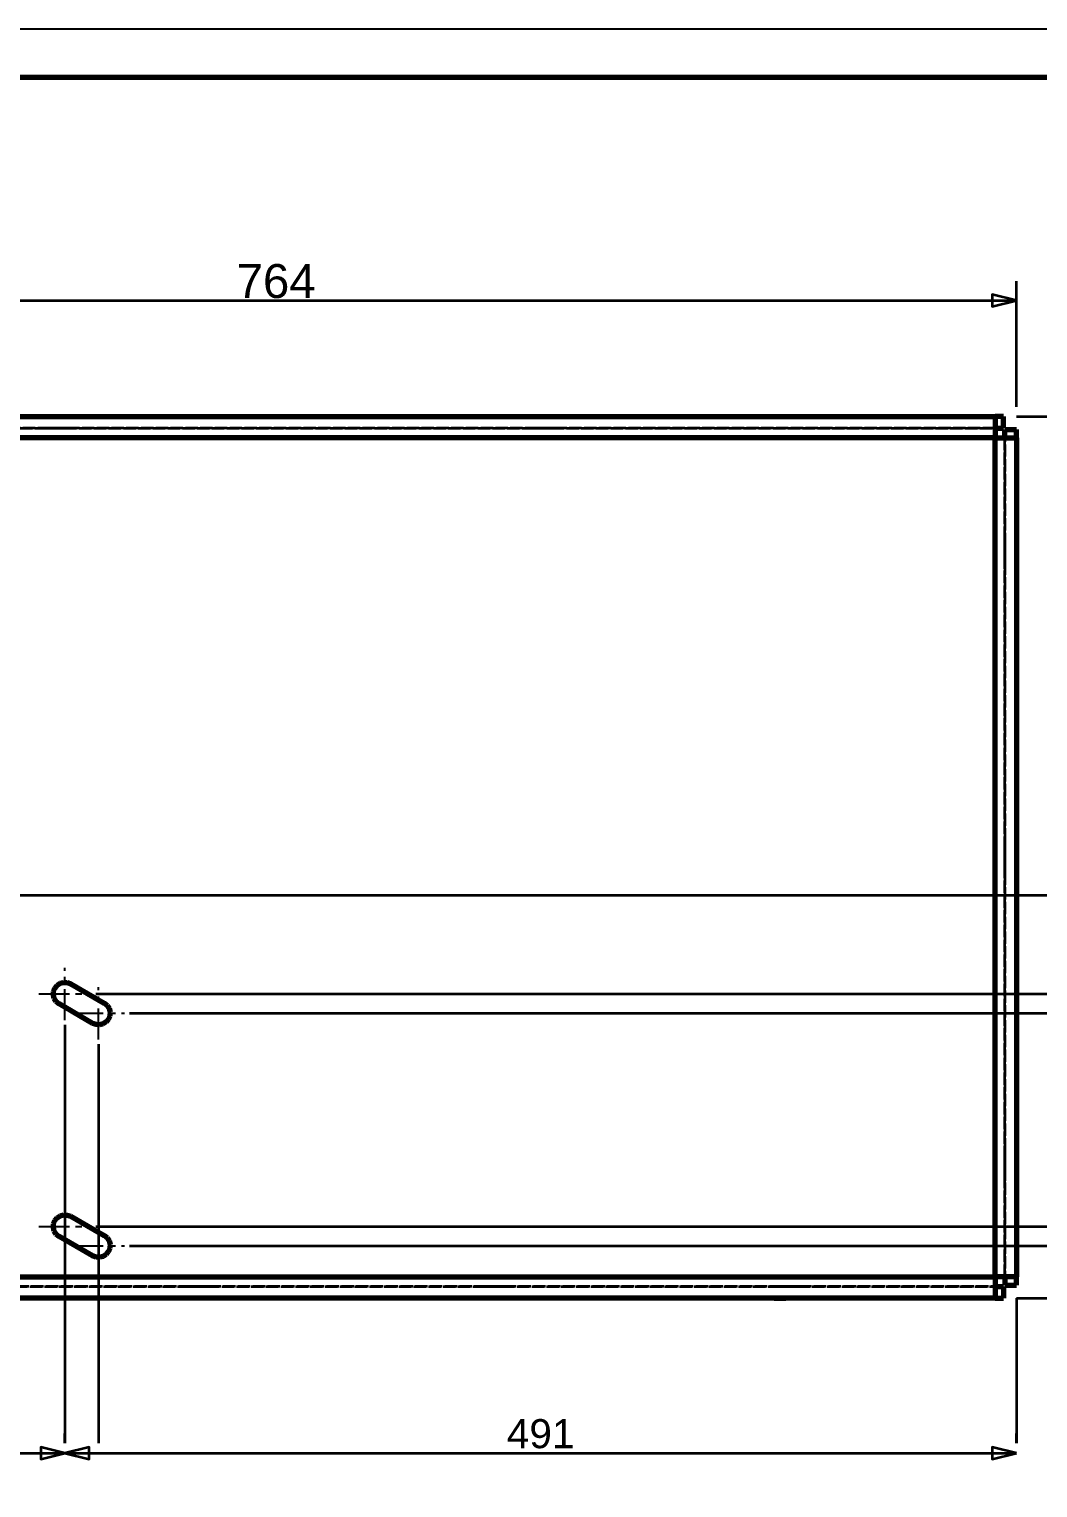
# Model space of a CAD drawing. Header units: millimetres. Extents: x 0 to 420, y 0 to 297.
# Drawn here: x 115.9 to 220, y 146.4 to 297 of the extents above; entities that cross this region are included whole.
import ezdxf
from ezdxf.enums import TextEntityAlignment as Align

# ---------------------------------------------------------------- set-up
doc = ezdxf.new("R2010")
doc.units = ezdxf.units.MM
doc.linetypes.add('CENTER', pattern=[5.08, 3.175, -0.635, 0.635, -0.635])
doc.linetypes.add('DASHED', pattern=[1.524, 1.27, -0.254])
doc.styles.add('GOST', font='Arial')

msp = doc.modelspace()

# ---------------------------------------------------------------- linework, layer by layer
at = {"color": 7, "lineweight": 35}
for p, q in [((217.8, 258), (217.8, 271)), ((65, 269), (217.8, 269)), ((217.8, 257), (232.8, 257)), ((98.6, 207.6), (232.8, 207.6)), ((122.8, 197.4), (232.8, 197.4)), ((126.26, 195.4), (232.8, 195.4)), ((119.6, 194.2), (119.6, 151)), ((123.06, 192.2), (123.06, 151)), ((122.8, 173.4), (232.8, 173.4)), ((119.6, 170.2), (119.6, 151)), ((126.26, 171.4), (232.8, 171.4)), ((123.06, 168.2), (123.06, 151)), ((217.8, 166), (217.8, 151)), ((217.8, 166), (232.8, 166)), ((119.6, 151), (119.6, 152)), ((119.6, 151), (119.6, 152)), ((217.8, 151), (217.8, 152)), ((86.6, 150), (119.6, 150)), ((119.6, 150), (217.8, 150))]:
    msp.add_line(p, q, dxfattribs=at)
at = {"color": 5, "linetype": 'DASHED', "lineweight": 35}
for p, q in [((66.2, 257), (216.46, 257)), ((117.21, 257), (117.2, 257)), ((117.2, 257), (117.21, 257)), ((117.23, 257), (117.21, 257)), ((117.21, 257), (117.23, 257)), ((117.27, 257), (117.23, 257)), ((117.23, 257), (117.27, 257)), ((117.32, 257), (117.27, 257)), ((117.27, 257), (117.32, 257)), ((117.38, 257), (117.32, 257)), ((117.32, 257), (117.38, 257)), ((117.46, 257), (117.38, 257)), ((117.38, 257), (117.46, 257)), ((117.55, 257), (117.46, 257)), ((117.46, 257), (117.55, 257)), ((117.65, 257), (117.55, 257)), ((117.55, 257), (117.65, 257)), ((117.76, 257), (117.65, 257)), ((117.65, 257), (117.76, 257)), ((117.88, 257), (117.76, 257)), ((117.76, 257), (117.88, 257)), ((118, 257), (117.88, 257)), ((117.88, 257), (118, 257)), ((118.13, 257), (118, 257)), ((118, 257), (118.13, 257)), ((118.27, 257), (118.13, 257)), ((118.13, 257), (118.27, 257)), ((118.4, 257), (118.27, 257)), ((118.27, 257), (118.4, 257)), ((119.6, 257), (118.4, 257)), ((118.4, 257), (119.6, 257)), ((119.6, 257), (119.73, 257)), ((119.73, 257), (119.6, 257)), ((119.73, 257), (119.87, 257)), ((119.87, 257), (119.73, 257)), ((119.87, 257), (120, 257)), ((120, 257), (119.87, 257)), ((120, 257), (120.12, 257)), ((120.12, 257), (120, 257)), ((120.12, 257), (120.24, 257)), ((120.24, 257), (120.12, 257)), ((120.24, 257), (120.35, 257)), ((120.35, 257), (120.24, 257)), ((120.35, 257), (120.45, 257)), ((120.45, 257), (120.35, 257)), ((120.45, 257), (120.54, 257)), ((120.54, 257), (120.45, 257)), ((120.54, 257), (120.62, 257)), ((120.62, 257), (120.54, 257)), ((120.62, 257), (120.68, 257)), ((120.68, 257), (120.62, 257)), ((120.68, 257), (120.73, 257)), ((120.73, 257), (120.68, 257)), ((120.73, 257), (120.77, 257)), ((120.77, 257), (120.73, 257)), ((120.77, 257), (120.79, 257)), ((120.79, 257), (120.77, 257)), ((120.79, 257), (120.8, 257)), ((120.8, 257), (120.79, 257)), ((167.21, 257), (167.2, 257)), ((167.2, 257), (167.21, 257)), ((167.23, 257), (167.21, 257)), ((167.21, 257), (167.23, 257)), ((167.27, 257), (167.23, 257)), ((167.23, 257), (167.27, 257)), ((167.32, 257), (167.27, 257)), ((167.27, 257), (167.32, 257)), ((167.38, 257), (167.32, 257)), ((167.32, 257), (167.38, 257)), ((167.46, 257), (167.38, 257)), ((167.38, 257), (167.46, 257)), ((167.55, 257), (167.46, 257)), ((167.46, 257), (167.55, 257)), ((167.65, 257), (167.55, 257)), ((167.55, 257), (167.65, 257)), ((167.76, 257), (167.65, 257)), ((167.65, 257), (167.76, 257)), ((167.88, 257), (167.76, 257)), ((167.76, 257), (167.88, 257)), ((168, 257), (167.88, 257)), ((167.88, 257), (168, 257)), ((168.13, 257), (168, 257)), ((168, 257), (168.13, 257)), ((168.27, 257), (168.13, 257)), ((168.13, 257), (168.27, 257)), ((168.4, 257), (168.27, 257)), ((168.27, 257), (168.4, 257)), ((169.6, 257), (168.4, 257)), ((168.4, 257), (169.6, 257)), ((169.6, 257), (169.73, 257)), ((169.73, 257), (169.6, 257)), ((169.73, 257), (169.87, 257)), ((169.87, 257), (169.73, 257)), ((169.87, 257), (170, 257)), ((170, 257), (169.87, 257)), ((170, 257), (170.12, 257)), ((170.12, 257), (170, 257)), ((170.12, 257), (170.24, 257)), ((170.24, 257), (170.12, 257)), ((170.24, 257), (170.35, 257)), ((170.35, 257), (170.24, 257)), ((170.35, 257), (170.45, 257)), ((170.45, 257), (170.35, 257)), ((170.45, 257), (170.54, 257)), ((170.54, 257), (170.45, 257)), ((170.54, 257), (170.62, 257)), ((170.62, 257), (170.54, 257)), ((170.62, 257), (170.68, 257)), ((170.68, 257), (170.62, 257)), ((170.68, 257), (170.73, 257)), ((170.73, 257), (170.68, 257)), ((170.73, 257), (170.77, 257)), ((170.77, 257), (170.73, 257)), ((170.77, 257), (170.79, 257)), ((170.79, 257), (170.77, 257)), ((170.79, 257), (170.8, 257)), ((170.8, 257), (170.79, 257)), ((215.6, 255.8), (215.6, 257)), ((216.46, 255.8), (216.46, 257)), ((66.2, 255.8), (216.46, 255.8)), ((215.6, 255.8), (67.2, 255.8)), ((117.21, 255.8), (117.2, 255.8)), ((117.2, 255.8), (117.21, 255.8)), ((117.23, 255.8), (117.21, 255.8)), ((117.21, 255.8), (117.23, 255.8)), ((117.27, 255.8), (117.23, 255.8)), ((117.23, 255.8), (117.27, 255.8)), ((117.32, 255.8), (117.27, 255.8)), ((117.27, 255.8), (117.32, 255.8)), ((117.38, 255.8), (117.32, 255.8)), ((117.32, 255.8), (117.38, 255.8)), ((117.46, 255.8), (117.38, 255.8)), ((117.38, 255.8), (117.46, 255.8)), ((117.55, 255.8), (117.46, 255.8)), ((117.46, 255.8), (117.55, 255.8)), ((117.65, 255.8), (117.55, 255.8)), ((117.55, 255.8), (117.65, 255.8)), ((117.76, 255.8), (117.65, 255.8)), ((117.65, 255.8), (117.76, 255.8)), ((117.88, 255.8), (117.76, 255.8)), ((117.76, 255.8), (117.88, 255.8)), ((118, 255.8), (117.88, 255.8)), ((117.88, 255.8), (118, 255.8)), ((118.13, 255.8), (118, 255.8)), ((118, 255.8), (118.13, 255.8)), ((118.27, 255.8), (118.13, 255.8)), ((118.13, 255.8), (118.27, 255.8)), ((118.4, 255.8), (118.27, 255.8)), ((118.27, 255.8), (118.4, 255.8)), ((118.4, 255.8), (119.6, 255.8)), ((119.6, 255.8), (118.4, 255.8)), ((119.6, 255.8), (119.73, 255.8)), ((119.73, 255.8), (119.6, 255.8)), ((119.73, 255.8), (119.87, 255.8)), ((119.87, 255.8), (119.73, 255.8)), ((119.87, 255.8), (120, 255.8)), ((120, 255.8), (119.87, 255.8)), ((120, 255.8), (120.12, 255.8)), ((120.12, 255.8), (120, 255.8)), ((120.12, 255.8), (120.24, 255.8)), ((120.24, 255.8), (120.12, 255.8)), ((120.24, 255.8), (120.35, 255.8)), ((120.35, 255.8), (120.24, 255.8)), ((120.35, 255.8), (120.45, 255.8)), ((120.45, 255.8), (120.35, 255.8)), ((120.45, 255.8), (120.54, 255.8)), ((120.54, 255.8), (120.45, 255.8)), ((120.54, 255.8), (120.62, 255.8)), ((120.62, 255.8), (120.54, 255.8)), ((120.62, 255.8), (120.68, 255.8)), ((120.68, 255.8), (120.62, 255.8)), ((120.68, 255.8), (120.73, 255.8)), ((120.73, 255.8), (120.68, 255.8)), ((120.73, 255.8), (120.77, 255.8)), ((120.77, 255.8), (120.73, 255.8)), ((120.77, 255.8), (120.79, 255.8)), ((120.79, 255.8), (120.77, 255.8)), ((120.79, 255.8), (120.8, 255.8)), ((120.8, 255.8), (120.79, 255.8)), ((167.21, 255.8), (167.2, 255.8)), ((167.2, 255.8), (167.21, 255.8)), ((167.23, 255.8), (167.21, 255.8)), ((167.21, 255.8), (167.23, 255.8)), ((167.27, 255.8), (167.23, 255.8)), ((167.23, 255.8), (167.27, 255.8)), ((167.32, 255.8), (167.27, 255.8)), ((167.27, 255.8), (167.32, 255.8)), ((167.38, 255.8), (167.32, 255.8)), ((167.32, 255.8), (167.38, 255.8)), ((167.46, 255.8), (167.38, 255.8)), ((167.38, 255.8), (167.46, 255.8)), ((167.55, 255.8), (167.46, 255.8)), ((167.46, 255.8), (167.55, 255.8)), ((167.65, 255.8), (167.55, 255.8)), ((167.55, 255.8), (167.65, 255.8)), ((167.76, 255.8), (167.65, 255.8)), ((167.65, 255.8), (167.76, 255.8)), ((167.88, 255.8), (167.76, 255.8)), ((167.76, 255.8), (167.88, 255.8)), ((168, 255.8), (167.88, 255.8)), ((167.88, 255.8), (168, 255.8)), ((168.13, 255.8), (168, 255.8)), ((168, 255.8), (168.13, 255.8)), ((168.27, 255.8), (168.13, 255.8)), ((168.13, 255.8), (168.27, 255.8)), ((168.4, 255.8), (168.27, 255.8)), ((168.27, 255.8), (168.4, 255.8)), ((168.4, 255.8), (169.6, 255.8)), ((169.6, 255.8), (168.4, 255.8)), ((169.6, 255.8), (169.73, 255.8)), ((169.73, 255.8), (169.6, 255.8)), ((169.73, 255.8), (169.87, 255.8)), ((169.87, 255.8), (169.73, 255.8)), ((169.87, 255.8), (170, 255.8)), ((170, 255.8), (169.87, 255.8)), ((170, 255.8), (170.12, 255.8)), ((170.12, 255.8), (170, 255.8)), ((170.12, 255.8), (170.24, 255.8)), ((170.24, 255.8), (170.12, 255.8)), ((170.24, 255.8), (170.35, 255.8)), ((170.35, 255.8), (170.24, 255.8)), ((170.35, 255.8), (170.45, 255.8)), ((170.45, 255.8), (170.35, 255.8)), ((170.45, 255.8), (170.54, 255.8)), ((170.54, 255.8), (170.45, 255.8)), ((170.54, 255.8), (170.62, 255.8)), ((170.62, 255.8), (170.54, 255.8)), ((170.62, 255.8), (170.68, 255.8)), ((170.68, 255.8), (170.62, 255.8)), ((170.68, 255.8), (170.73, 255.8)), ((170.73, 255.8), (170.68, 255.8)), ((170.73, 255.8), (170.77, 255.8)), ((170.77, 255.8), (170.73, 255.8)), ((170.77, 255.8), (170.79, 255.8)), ((170.79, 255.8), (170.77, 255.8)), ((170.79, 255.8), (170.8, 255.8)), ((170.8, 255.8), (170.79, 255.8)), ((215.6, 255.79), (215.6, 255.8)), ((215.6, 255.77), (215.6, 255.79)), ((215.6, 255.74), (215.6, 255.77)), ((215.6, 255.7), (215.6, 255.74)), ((215.6, 255.65), (215.6, 255.7)), ((215.6, 255.58), (215.6, 255.65)), ((215.6, 255.51), (215.6, 255.58)), ((215.6, 255.42), (215.6, 255.51)), ((215.6, 255.33), (215.6, 255.42)), ((215.6, 255.23), (215.6, 255.33)), ((215.6, 255.13), (215.6, 255.23)), ((215.6, 255.02), (215.6, 255.13)), ((215.6, 254.91), (215.6, 255.02)), ((215.6, 254.8), (215.6, 254.91)), ((215.6, 254.8), (215.71, 254.8)), ((215.71, 254.8), (215.82, 254.8)), ((215.82, 254.8), (215.93, 254.8)), ((215.93, 254.8), (216.03, 254.8)), ((216.03, 254.8), (216.13, 254.8)), ((216.13, 254.8), (216.22, 254.8)), ((216.22, 254.8), (216.31, 254.8)), ((216.31, 254.8), (216.38, 254.8)), ((216.38, 254.8), (216.45, 254.8)), ((216.45, 254.8), (216.5, 254.8)), ((216.5, 254.8), (216.54, 254.8)), ((216.54, 254.8), (216.57, 254.8)), ((216.57, 254.8), (216.59, 254.8)), ((216.59, 254.8), (216.6, 254.8)), ((216.6, 255.66), (216.6, 167.34)), ((216.6, 255.66), (217.8, 255.66)), ((216.6, 168.2), (216.6, 254.8)), ((216.6, 254.8), (217.8, 254.8)), ((217.8, 255.66), (217.8, 167.34)), ((216.6, 244.89), (216.6, 244.9)), ((216.6, 244.9), (216.6, 244.89)), ((216.6, 244.87), (216.6, 244.89)), ((216.6, 244.89), (216.6, 244.87)), ((216.6, 244.83), (216.6, 244.87)), ((216.6, 244.87), (216.6, 244.83)), ((216.6, 244.78), (216.6, 244.83)), ((216.6, 244.83), (216.6, 244.78)), ((216.6, 244.72), (216.6, 244.78)), ((216.6, 244.78), (216.6, 244.72)), ((216.6, 244.64), (216.6, 244.72)), ((216.6, 244.72), (216.6, 244.64)), ((216.6, 244.55), (216.6, 244.64)), ((216.6, 244.64), (216.6, 244.55)), ((216.6, 244.45), (216.6, 244.55)), ((216.6, 244.55), (216.6, 244.45)), ((216.6, 244.34), (216.6, 244.45)), ((216.6, 244.45), (216.6, 244.34)), ((216.6, 244.22), (216.6, 244.34)), ((216.6, 244.34), (216.6, 244.22)), ((216.6, 244.1), (216.6, 244.22)), ((216.6, 244.22), (216.6, 244.1)), ((216.6, 243.97), (216.6, 244.1)), ((216.6, 244.1), (216.6, 243.97)), ((216.6, 243.83), (216.6, 243.97)), ((216.6, 243.97), (216.6, 243.83)), ((217.8, 244.89), (217.8, 244.9)), ((217.8, 244.9), (217.8, 244.89)), ((217.8, 244.87), (217.8, 244.89)), ((217.8, 244.89), (217.8, 244.87)), ((217.8, 244.83), (217.8, 244.87)), ((217.8, 244.87), (217.8, 244.83)), ((217.8, 244.78), (217.8, 244.83)), ((217.8, 244.83), (217.8, 244.78)), ((217.8, 244.72), (217.8, 244.78)), ((217.8, 244.78), (217.8, 244.72)), ((217.8, 244.64), (217.8, 244.72)), ((217.8, 244.72), (217.8, 244.64)), ((217.8, 244.55), (217.8, 244.64)), ((217.8, 244.64), (217.8, 244.55)), ((217.8, 244.45), (217.8, 244.55)), ((217.8, 244.55), (217.8, 244.45)), ((217.8, 244.34), (217.8, 244.45)), ((217.8, 244.45), (217.8, 244.34)), ((217.8, 244.22), (217.8, 244.34)), ((217.8, 244.34), (217.8, 244.22)), ((217.8, 244.1), (217.8, 244.22)), ((217.8, 244.22), (217.8, 244.1)), ((217.8, 243.97), (217.8, 244.1)), ((217.8, 244.1), (217.8, 243.97)), ((217.8, 243.83), (217.8, 243.97)), ((217.8, 243.97), (217.8, 243.83)), ((216.6, 243.7), (216.6, 243.83)), ((216.6, 243.83), (216.6, 243.7)), ((216.6, 243.7), (216.6, 242.5)), ((216.6, 242.5), (216.6, 243.7)), ((216.6, 242.5), (216.6, 242.37)), ((216.6, 242.37), (216.6, 242.5)), ((217.8, 243.7), (217.8, 243.83)), ((217.8, 243.83), (217.8, 243.7)), ((217.8, 242.5), (217.8, 243.7)), ((217.8, 243.7), (217.8, 242.5)), ((217.8, 242.5), (217.8, 242.37)), ((217.8, 242.37), (217.8, 242.5)), ((216.6, 242.37), (216.6, 242.23)), ((216.6, 242.23), (216.6, 242.37)), ((216.6, 242.23), (216.6, 242.1)), ((216.6, 242.1), (216.6, 242.23)), ((216.6, 242.1), (216.6, 241.98)), ((216.6, 241.98), (216.6, 242.1)), ((216.6, 241.98), (216.6, 241.86)), ((216.6, 241.86), (216.6, 241.98)), ((216.6, 241.86), (216.6, 241.75)), ((216.6, 241.75), (216.6, 241.86)), ((216.6, 241.75), (216.6, 241.65)), ((216.6, 241.65), (216.6, 241.75)), ((216.6, 241.65), (216.6, 241.56)), ((216.6, 241.56), (216.6, 241.65)), ((216.6, 241.56), (216.6, 241.48)), ((216.6, 241.48), (216.6, 241.56)), ((216.6, 241.48), (216.6, 241.42)), ((216.6, 241.42), (216.6, 241.48)), ((216.6, 241.42), (216.6, 241.37)), ((216.6, 241.37), (216.6, 241.42)), ((216.6, 241.37), (216.6, 241.33)), ((216.6, 241.33), (216.6, 241.37)), ((216.6, 241.33), (216.6, 241.31)), ((216.6, 241.31), (216.6, 241.33)), ((216.6, 241.31), (216.6, 241.3)), ((216.6, 241.3), (216.6, 241.31)), ((217.8, 242.37), (217.8, 242.23)), ((217.8, 242.23), (217.8, 242.37)), ((217.8, 242.23), (217.8, 242.1)), ((217.8, 242.1), (217.8, 242.23)), ((217.8, 242.1), (217.8, 241.98)), ((217.8, 241.98), (217.8, 242.1)), ((217.8, 241.98), (217.8, 241.86)), ((217.8, 241.86), (217.8, 241.98)), ((217.8, 241.86), (217.8, 241.75)), ((217.8, 241.75), (217.8, 241.86)), ((217.8, 241.75), (217.8, 241.65)), ((217.8, 241.65), (217.8, 241.75)), ((217.8, 241.65), (217.8, 241.56)), ((217.8, 241.56), (217.8, 241.65)), ((217.8, 241.56), (217.8, 241.48)), ((217.8, 241.48), (217.8, 241.56)), ((217.8, 241.48), (217.8, 241.42)), ((217.8, 241.42), (217.8, 241.48)), ((217.8, 241.42), (217.8, 241.37)), ((217.8, 241.37), (217.8, 241.42)), ((217.8, 241.37), (217.8, 241.33)), ((217.8, 241.33), (217.8, 241.37)), ((217.8, 241.33), (217.8, 241.31)), ((217.8, 241.31), (217.8, 241.33)), ((217.8, 241.31), (217.8, 241.3)), ((217.8, 241.3), (217.8, 241.31)), ((216.6, 213.29), (216.6, 213.3)), ((216.6, 213.3), (216.6, 213.29)), ((216.6, 213.27), (216.6, 213.29)), ((216.6, 213.29), (216.6, 213.27)), ((216.6, 213.23), (216.6, 213.27)), ((216.6, 213.27), (216.6, 213.23)), ((216.6, 213.18), (216.6, 213.23)), ((216.6, 213.23), (216.6, 213.18)), ((216.6, 213.12), (216.6, 213.18)), ((216.6, 213.18), (216.6, 213.12)), ((216.6, 213.04), (216.6, 213.12)), ((216.6, 213.12), (216.6, 213.04)), ((216.6, 212.95), (216.6, 213.04)), ((216.6, 213.04), (216.6, 212.95)), ((216.6, 212.85), (216.6, 212.95)), ((216.6, 212.95), (216.6, 212.85)), ((216.6, 212.74), (216.6, 212.85)), ((216.6, 212.85), (216.6, 212.74)), ((216.6, 212.62), (216.6, 212.74)), ((216.6, 212.74), (216.6, 212.62)), ((216.6, 212.5), (216.6, 212.62)), ((216.6, 212.62), (216.6, 212.5)), ((216.6, 212.37), (216.6, 212.5)), ((216.6, 212.5), (216.6, 212.37)), ((216.6, 212.23), (216.6, 212.37)), ((216.6, 212.37), (216.6, 212.23)), ((217.8, 213.29), (217.8, 213.3)), ((217.8, 213.3), (217.8, 213.29)), ((217.8, 213.27), (217.8, 213.29)), ((217.8, 213.29), (217.8, 213.27)), ((217.8, 213.23), (217.8, 213.27)), ((217.8, 213.27), (217.8, 213.23)), ((217.8, 213.18), (217.8, 213.23)), ((217.8, 213.23), (217.8, 213.18)), ((217.8, 213.12), (217.8, 213.18)), ((217.8, 213.18), (217.8, 213.12)), ((217.8, 213.04), (217.8, 213.12)), ((217.8, 213.12), (217.8, 213.04)), ((217.8, 212.95), (217.8, 213.04)), ((217.8, 213.04), (217.8, 212.95)), ((217.8, 212.85), (217.8, 212.95)), ((217.8, 212.95), (217.8, 212.85)), ((217.8, 212.74), (217.8, 212.85)), ((217.8, 212.85), (217.8, 212.74)), ((217.8, 212.62), (217.8, 212.74)), ((217.8, 212.74), (217.8, 212.62)), ((217.8, 212.5), (217.8, 212.62)), ((217.8, 212.62), (217.8, 212.5)), ((217.8, 212.37), (217.8, 212.5)), ((217.8, 212.5), (217.8, 212.37)), ((217.8, 212.23), (217.8, 212.37)), ((217.8, 212.37), (217.8, 212.23)), ((216.6, 212.1), (216.6, 212.23)), ((216.6, 212.23), (216.6, 212.1)), ((216.6, 212.1), (216.6, 210.9)), ((216.6, 210.9), (216.6, 212.1)), ((216.6, 210.9), (216.6, 210.77)), ((216.6, 210.77), (216.6, 210.9)), ((217.8, 212.1), (217.8, 212.23)), ((217.8, 212.23), (217.8, 212.1)), ((217.8, 210.9), (217.8, 212.1)), ((217.8, 212.1), (217.8, 210.9)), ((217.8, 210.9), (217.8, 210.77)), ((217.8, 210.77), (217.8, 210.9)), ((216.6, 210.77), (216.6, 210.63)), ((216.6, 210.63), (216.6, 210.77)), ((216.6, 210.63), (216.6, 210.5)), ((216.6, 210.5), (216.6, 210.63)), ((216.6, 210.5), (216.6, 210.38)), ((216.6, 210.38), (216.6, 210.5)), ((216.6, 210.38), (216.6, 210.26)), ((216.6, 210.26), (216.6, 210.38)), ((216.6, 210.26), (216.6, 210.15)), ((216.6, 210.15), (216.6, 210.26)), ((216.6, 210.15), (216.6, 210.05)), ((216.6, 210.05), (216.6, 210.15)), ((216.6, 210.05), (216.6, 209.96)), ((216.6, 209.96), (216.6, 210.05)), ((216.6, 209.96), (216.6, 209.88)), ((216.6, 209.88), (216.6, 209.96)), ((216.6, 209.88), (216.6, 209.82)), ((216.6, 209.82), (216.6, 209.88)), ((216.6, 209.82), (216.6, 209.77)), ((216.6, 209.77), (216.6, 209.82)), ((216.6, 209.77), (216.6, 209.73)), ((216.6, 209.73), (216.6, 209.77)), ((216.6, 209.73), (216.6, 209.71)), ((216.6, 209.71), (216.6, 209.73)), ((216.6, 209.71), (216.6, 209.7)), ((216.6, 209.7), (216.6, 209.71)), ((217.8, 210.77), (217.8, 210.63)), ((217.8, 210.63), (217.8, 210.77)), ((217.8, 210.63), (217.8, 210.5)), ((217.8, 210.5), (217.8, 210.63)), ((217.8, 210.5), (217.8, 210.38)), ((217.8, 210.38), (217.8, 210.5)), ((217.8, 210.38), (217.8, 210.26)), ((217.8, 210.26), (217.8, 210.38)), ((217.8, 210.26), (217.8, 210.15)), ((217.8, 210.15), (217.8, 210.26)), ((217.8, 210.15), (217.8, 210.05)), ((217.8, 210.05), (217.8, 210.15)), ((217.8, 210.05), (217.8, 209.96)), ((217.8, 209.96), (217.8, 210.05)), ((217.8, 209.96), (217.8, 209.88)), ((217.8, 209.88), (217.8, 209.96)), ((217.8, 209.88), (217.8, 209.82)), ((217.8, 209.82), (217.8, 209.88)), ((217.8, 209.82), (217.8, 209.77)), ((217.8, 209.77), (217.8, 209.82)), ((217.8, 209.77), (217.8, 209.73)), ((217.8, 209.73), (217.8, 209.77)), ((217.8, 209.73), (217.8, 209.71)), ((217.8, 209.71), (217.8, 209.73)), ((217.8, 209.71), (217.8, 209.7)), ((217.8, 209.7), (217.8, 209.71)), ((118.43, 197.65), (118.41, 197.27)), ((118.56, 198), (118.43, 197.65)), ((118.8, 198.29), (118.56, 198)), ((119.11, 198.5), (118.8, 198.29)), ((119.47, 198.59), (119.11, 198.5)), ((119.85, 198.57), (119.47, 198.59)), ((120.2, 198.44), (119.85, 198.57)), ((123.66, 196.44), (120.2, 198.44)), ((118.41, 197.27), (118.5, 196.91)), ((118.5, 196.91), (118.71, 196.6)), ((118.71, 196.6), (119, 196.36)), ((119, 196.36), (122.46, 194.36)), ((123.96, 196.2), (123.66, 196.44)), ((124.16, 195.89), (123.96, 196.2)), ((124.26, 195.53), (124.16, 195.89)), ((122.46, 194.36), (122.81, 194.23)), ((123.19, 194.21), (123.55, 194.3)), ((123.55, 194.3), (123.87, 194.51)), ((123.87, 194.51), (124.1, 194.8)), ((124.1, 194.8), (124.24, 195.15)), ((124.24, 195.15), (124.26, 195.53)), ((122.81, 194.23), (123.19, 194.21)), ((216.6, 181.69), (216.6, 181.7)), ((216.6, 181.7), (216.6, 181.69)), ((216.6, 181.67), (216.6, 181.69)), ((216.6, 181.69), (216.6, 181.67)), ((216.6, 181.63), (216.6, 181.67)), ((216.6, 181.67), (216.6, 181.63)), ((216.6, 181.58), (216.6, 181.63)), ((216.6, 181.63), (216.6, 181.58)), ((216.6, 181.52), (216.6, 181.58)), ((216.6, 181.58), (216.6, 181.52)), ((216.6, 181.44), (216.6, 181.52)), ((216.6, 181.52), (216.6, 181.44)), ((216.6, 181.35), (216.6, 181.44)), ((216.6, 181.44), (216.6, 181.35)), ((216.6, 181.25), (216.6, 181.35)), ((216.6, 181.35), (216.6, 181.25)), ((216.6, 181.14), (216.6, 181.25)), ((216.6, 181.25), (216.6, 181.14)), ((216.6, 181.02), (216.6, 181.14)), ((216.6, 181.14), (216.6, 181.02)), ((216.6, 180.9), (216.6, 181.02)), ((216.6, 181.02), (216.6, 180.9)), ((216.6, 180.77), (216.6, 180.9)), ((216.6, 180.9), (216.6, 180.77)), ((216.6, 180.63), (216.6, 180.77)), ((216.6, 180.77), (216.6, 180.63)), ((217.8, 181.69), (217.8, 181.7)), ((217.8, 181.7), (217.8, 181.69)), ((217.8, 181.67), (217.8, 181.69)), ((217.8, 181.69), (217.8, 181.67)), ((217.8, 181.63), (217.8, 181.67)), ((217.8, 181.67), (217.8, 181.63)), ((217.8, 181.58), (217.8, 181.63)), ((217.8, 181.63), (217.8, 181.58)), ((217.8, 181.52), (217.8, 181.58)), ((217.8, 181.58), (217.8, 181.52)), ((217.8, 181.44), (217.8, 181.52)), ((217.8, 181.52), (217.8, 181.44)), ((217.8, 181.35), (217.8, 181.44)), ((217.8, 181.44), (217.8, 181.35)), ((217.8, 181.25), (217.8, 181.35)), ((217.8, 181.35), (217.8, 181.25)), ((217.8, 181.14), (217.8, 181.25)), ((217.8, 181.25), (217.8, 181.14)), ((217.8, 181.02), (217.8, 181.14)), ((217.8, 181.14), (217.8, 181.02)), ((217.8, 180.9), (217.8, 181.02)), ((217.8, 181.02), (217.8, 180.9)), ((217.8, 180.77), (217.8, 180.9)), ((217.8, 180.9), (217.8, 180.77)), ((217.8, 180.63), (217.8, 180.77)), ((217.8, 180.77), (217.8, 180.63)), ((216.6, 180.5), (216.6, 180.63)), ((216.6, 180.63), (216.6, 180.5)), ((216.6, 180.5), (216.6, 179.3)), ((216.6, 179.3), (216.6, 180.5)), ((216.6, 179.3), (216.6, 179.17)), ((216.6, 179.17), (216.6, 179.3)), ((217.8, 180.5), (217.8, 180.63)), ((217.8, 180.63), (217.8, 180.5)), ((217.8, 179.3), (217.8, 180.5)), ((217.8, 180.5), (217.8, 179.3)), ((217.8, 179.3), (217.8, 179.17)), ((217.8, 179.17), (217.8, 179.3)), ((216.6, 179.17), (216.6, 179.03)), ((216.6, 179.03), (216.6, 179.17)), ((216.6, 179.03), (216.6, 178.9)), ((216.6, 178.9), (216.6, 179.03)), ((216.6, 178.9), (216.6, 178.78)), ((216.6, 178.78), (216.6, 178.9)), ((216.6, 178.78), (216.6, 178.66)), ((216.6, 178.66), (216.6, 178.78)), ((216.6, 178.66), (216.6, 178.55)), ((216.6, 178.55), (216.6, 178.66)), ((216.6, 178.55), (216.6, 178.45)), ((216.6, 178.45), (216.6, 178.55)), ((216.6, 178.45), (216.6, 178.36)), ((216.6, 178.36), (216.6, 178.45)), ((216.6, 178.36), (216.6, 178.28)), ((216.6, 178.28), (216.6, 178.36)), ((216.6, 178.28), (216.6, 178.22)), ((216.6, 178.22), (216.6, 178.28)), ((216.6, 178.22), (216.6, 178.17)), ((216.6, 178.17), (216.6, 178.22)), ((216.6, 178.17), (216.6, 178.13)), ((216.6, 178.13), (216.6, 178.17)), ((216.6, 178.13), (216.6, 178.11)), ((216.6, 178.11), (216.6, 178.13)), ((216.6, 178.11), (216.6, 178.1)), ((216.6, 178.1), (216.6, 178.11)), ((217.8, 179.17), (217.8, 179.03)), ((217.8, 179.03), (217.8, 179.17)), ((217.8, 179.03), (217.8, 178.9)), ((217.8, 178.9), (217.8, 179.03)), ((217.8, 178.9), (217.8, 178.78)), ((217.8, 178.78), (217.8, 178.9)), ((217.8, 178.78), (217.8, 178.66)), ((217.8, 178.66), (217.8, 178.78)), ((217.8, 178.66), (217.8, 178.55)), ((217.8, 178.55), (217.8, 178.66)), ((217.8, 178.55), (217.8, 178.45)), ((217.8, 178.45), (217.8, 178.55)), ((217.8, 178.45), (217.8, 178.36)), ((217.8, 178.36), (217.8, 178.45)), ((217.8, 178.36), (217.8, 178.28)), ((217.8, 178.28), (217.8, 178.36)), ((217.8, 178.28), (217.8, 178.22)), ((217.8, 178.22), (217.8, 178.28)), ((217.8, 178.22), (217.8, 178.17)), ((217.8, 178.17), (217.8, 178.22)), ((217.8, 178.17), (217.8, 178.13)), ((217.8, 178.13), (217.8, 178.17)), ((217.8, 178.13), (217.8, 178.11)), ((217.8, 178.11), (217.8, 178.13)), ((217.8, 178.11), (217.8, 178.1)), ((217.8, 178.1), (217.8, 178.11)), ((118.43, 173.65), (118.41, 173.27)), ((118.41, 173.27), (118.5, 172.91)), ((118.56, 174), (118.43, 173.65)), ((118.8, 174.29), (118.56, 174)), ((119.11, 174.5), (118.8, 174.29)), ((119.47, 174.59), (119.11, 174.5)), ((119.85, 174.57), (119.47, 174.59)), ((120.2, 174.44), (119.85, 174.57)), ((123.66, 172.44), (120.2, 174.44)), ((118.5, 172.91), (118.71, 172.6)), ((118.71, 172.6), (119, 172.36)), ((119, 172.36), (122.46, 170.36)), ((123.96, 172.2), (123.66, 172.44)), ((124.16, 171.89), (123.96, 172.2)), ((124.26, 171.53), (124.16, 171.89)), ((122.46, 170.36), (122.81, 170.23)), ((122.81, 170.23), (123.19, 170.21)), ((123.19, 170.21), (123.55, 170.3)), ((123.55, 170.3), (123.87, 170.51)), ((123.87, 170.51), (124.1, 170.8)), ((124.1, 170.8), (124.24, 171.15)), ((124.24, 171.15), (124.26, 171.53)), ((216.46, 167.2), (66.2, 167.2)), ((67.2, 167.2), (215.6, 167.2)), ((131.61, 167.2), (131.6, 167.2)), ((131.6, 167.2), (131.61, 167.2)), ((131.63, 167.2), (131.61, 167.2)), ((131.61, 167.2), (131.63, 167.2)), ((131.67, 167.2), (131.63, 167.2)), ((131.63, 167.2), (131.67, 167.2)), ((131.72, 167.2), (131.67, 167.2)), ((131.67, 167.2), (131.72, 167.2)), ((131.78, 167.2), (131.72, 167.2)), ((131.72, 167.2), (131.78, 167.2)), ((131.86, 167.2), (131.78, 167.2)), ((131.78, 167.2), (131.86, 167.2)), ((131.95, 167.2), (131.86, 167.2)), ((131.86, 167.2), (131.95, 167.2)), ((132.05, 167.2), (131.95, 167.2)), ((131.95, 167.2), (132.05, 167.2)), ((132.16, 167.2), (132.05, 167.2)), ((132.05, 167.2), (132.16, 167.2)), ((132.28, 167.2), (132.16, 167.2)), ((132.16, 167.2), (132.28, 167.2)), ((132.4, 167.2), (132.28, 167.2)), ((132.28, 167.2), (132.4, 167.2)), ((132.53, 167.2), (132.4, 167.2)), ((132.4, 167.2), (132.53, 167.2)), ((132.67, 167.2), (132.53, 167.2)), ((132.53, 167.2), (132.67, 167.2)), ((132.8, 167.2), (132.67, 167.2)), ((132.67, 167.2), (132.8, 167.2)), ((134, 167.2), (132.8, 167.2)), ((132.8, 167.2), (134, 167.2)), ((134, 167.2), (134.13, 167.2)), ((134.13, 167.2), (134, 167.2)), ((134.13, 167.2), (134.27, 167.2)), ((134.27, 167.2), (134.13, 167.2)), ((134.27, 167.2), (134.4, 167.2)), ((134.4, 167.2), (134.27, 167.2)), ((134.4, 167.2), (134.52, 167.2)), ((134.52, 167.2), (134.4, 167.2)), ((134.52, 167.2), (134.64, 167.2)), ((134.64, 167.2), (134.52, 167.2)), ((134.64, 167.2), (134.75, 167.2)), ((134.75, 167.2), (134.64, 167.2)), ((134.75, 167.2), (134.85, 167.2)), ((134.85, 167.2), (134.75, 167.2)), ((134.85, 167.2), (134.94, 167.2)), ((134.94, 167.2), (134.85, 167.2)), ((134.94, 167.2), (135.02, 167.2)), ((135.02, 167.2), (134.94, 167.2)), ((135.02, 167.2), (135.08, 167.2)), ((135.08, 167.2), (135.02, 167.2)), ((135.08, 167.2), (135.13, 167.2)), ((135.13, 167.2), (135.08, 167.2)), ((135.13, 167.2), (135.17, 167.2)), ((135.17, 167.2), (135.13, 167.2)), ((135.17, 167.2), (135.19, 167.2)), ((135.19, 167.2), (135.17, 167.2)), ((135.19, 167.2), (135.2, 167.2)), ((135.2, 167.2), (135.19, 167.2)), ((162.21, 167.2), (162.2, 167.2)), ((162.2, 167.2), (162.21, 167.2)), ((162.23, 167.2), (162.21, 167.2)), ((162.21, 167.2), (162.23, 167.2)), ((162.27, 167.2), (162.23, 167.2)), ((162.23, 167.2), (162.27, 167.2)), ((162.32, 167.2), (162.27, 167.2)), ((162.27, 167.2), (162.32, 167.2)), ((162.38, 167.2), (162.32, 167.2)), ((162.32, 167.2), (162.38, 167.2)), ((162.46, 167.2), (162.38, 167.2)), ((162.38, 167.2), (162.46, 167.2)), ((162.55, 167.2), (162.46, 167.2)), ((162.46, 167.2), (162.55, 167.2)), ((162.65, 167.2), (162.55, 167.2)), ((162.55, 167.2), (162.65, 167.2)), ((162.76, 167.2), (162.65, 167.2)), ((162.65, 167.2), (162.76, 167.2)), ((162.88, 167.2), (162.76, 167.2)), ((162.76, 167.2), (162.88, 167.2)), ((163, 167.2), (162.88, 167.2)), ((162.88, 167.2), (163, 167.2)), ((163.13, 167.2), (163, 167.2)), ((163, 167.2), (163.13, 167.2)), ((163.27, 167.2), (163.13, 167.2)), ((163.13, 167.2), (163.27, 167.2)), ((163.4, 167.2), (163.27, 167.2)), ((163.27, 167.2), (163.4, 167.2)), ((164.6, 167.2), (163.4, 167.2)), ((163.4, 167.2), (164.6, 167.2)), ((164.6, 167.2), (164.73, 167.2)), ((164.73, 167.2), (164.6, 167.2)), ((164.73, 167.2), (164.87, 167.2)), ((164.87, 167.2), (164.73, 167.2)), ((164.87, 167.2), (165, 167.2)), ((165, 167.2), (164.87, 167.2)), ((165, 167.2), (165.12, 167.2)), ((165.12, 167.2), (165, 167.2)), ((165.12, 167.2), (165.24, 167.2)), ((165.24, 167.2), (165.12, 167.2)), ((165.24, 167.2), (165.35, 167.2)), ((165.35, 167.2), (165.24, 167.2)), ((165.35, 167.2), (165.45, 167.2)), ((165.45, 167.2), (165.35, 167.2)), ((165.45, 167.2), (165.54, 167.2)), ((165.54, 167.2), (165.45, 167.2)), ((165.54, 167.2), (165.62, 167.2)), ((165.62, 167.2), (165.54, 167.2)), ((165.62, 167.2), (165.68, 167.2)), ((165.68, 167.2), (165.62, 167.2)), ((165.68, 167.2), (165.73, 167.2)), ((165.73, 167.2), (165.68, 167.2)), ((165.73, 167.2), (165.77, 167.2)), ((165.77, 167.2), (165.73, 167.2)), ((165.77, 167.2), (165.79, 167.2)), ((165.79, 167.2), (165.77, 167.2)), ((165.79, 167.2), (165.8, 167.2)), ((165.8, 167.2), (165.79, 167.2)), ((192.81, 167.2), (192.8, 167.2)), ((192.8, 167.2), (192.81, 167.2)), ((192.83, 167.2), (192.81, 167.2)), ((192.81, 167.2), (192.83, 167.2)), ((192.87, 167.2), (192.83, 167.2)), ((192.83, 167.2), (192.87, 167.2)), ((192.92, 167.2), (192.87, 167.2)), ((192.87, 167.2), (192.92, 167.2)), ((192.98, 167.2), (192.92, 167.2)), ((192.92, 167.2), (192.98, 167.2)), ((193.06, 167.2), (192.98, 167.2)), ((192.98, 167.2), (193.06, 167.2)), ((193.15, 167.2), (193.06, 167.2)), ((193.06, 167.2), (193.15, 167.2)), ((193.25, 167.2), (193.15, 167.2)), ((193.15, 167.2), (193.25, 167.2)), ((193.36, 167.2), (193.25, 167.2)), ((193.25, 167.2), (193.36, 167.2)), ((193.48, 167.2), (193.36, 167.2)), ((193.36, 167.2), (193.48, 167.2)), ((193.6, 167.2), (193.48, 167.2)), ((193.48, 167.2), (193.6, 167.2)), ((193.73, 167.2), (193.6, 167.2)), ((193.6, 167.2), (193.73, 167.2)), ((193.87, 167.2), (193.73, 167.2)), ((193.73, 167.2), (193.87, 167.2)), ((194, 167.2), (193.87, 167.2)), ((193.87, 167.2), (194, 167.2)), ((195.2, 167.2), (194, 167.2)), ((194, 167.2), (195.2, 167.2)), ((195.2, 167.2), (195.33, 167.2)), ((195.33, 167.2), (195.2, 167.2)), ((195.33, 167.2), (195.47, 167.2)), ((195.47, 167.2), (195.33, 167.2)), ((195.47, 167.2), (195.6, 167.2)), ((195.6, 167.2), (195.47, 167.2)), ((195.6, 167.2), (195.72, 167.2)), ((195.72, 167.2), (195.6, 167.2)), ((195.72, 167.2), (195.84, 167.2)), ((195.84, 167.2), (195.72, 167.2)), ((195.84, 167.2), (195.95, 167.2)), ((195.95, 167.2), (195.84, 167.2)), ((195.95, 167.2), (196.05, 167.2)), ((196.05, 167.2), (195.95, 167.2)), ((196.05, 167.2), (196.14, 167.2)), ((196.14, 167.2), (196.05, 167.2)), ((196.14, 167.2), (196.22, 167.2)), ((196.22, 167.2), (196.14, 167.2)), ((196.22, 167.2), (196.28, 167.2)), ((196.28, 167.2), (196.22, 167.2)), ((196.28, 167.2), (196.33, 167.2)), ((196.33, 167.2), (196.28, 167.2)), ((196.33, 167.2), (196.37, 167.2)), ((196.37, 167.2), (196.33, 167.2)), ((196.37, 167.2), (196.39, 167.2)), ((196.39, 167.2), (196.37, 167.2)), ((196.39, 167.2), (196.4, 167.2)), ((196.4, 167.2), (196.39, 167.2)), ((215.6, 168.2), (215.6, 168.09)), ((215.6, 168.2), (215.71, 168.2)), ((215.6, 168.09), (215.6, 167.98)), ((215.6, 167.98), (215.6, 167.87)), ((215.6, 167.87), (215.6, 167.77)), ((215.6, 167.77), (215.6, 167.67)), ((215.6, 167.67), (215.6, 167.58)), ((215.6, 167.58), (215.6, 167.49)), ((215.6, 167.49), (215.6, 167.42)), ((215.6, 167.42), (215.6, 167.35)), ((215.6, 167.35), (215.6, 167.3)), ((215.6, 167.3), (215.6, 167.26)), ((215.6, 167.26), (215.6, 167.23)), ((215.6, 167.23), (215.6, 167.21)), ((215.6, 167.21), (215.6, 167.2)), ((215.6, 167.2), (215.6, 166)), ((215.71, 168.2), (215.82, 168.2)), ((215.82, 168.2), (215.93, 168.2)), ((215.93, 168.2), (216.03, 168.2)), ((216.03, 168.2), (216.13, 168.2)), ((216.13, 168.2), (216.22, 168.2)), ((216.22, 168.2), (216.31, 168.2)), ((216.31, 168.2), (216.38, 168.2)), ((216.38, 168.2), (216.45, 168.2)), ((216.45, 168.2), (216.5, 168.2)), ((216.46, 167.2), (216.46, 166)), ((216.5, 168.2), (216.54, 168.2)), ((216.54, 168.2), (216.57, 168.2)), ((216.57, 168.2), (216.59, 168.2)), ((216.59, 168.2), (216.6, 168.2)), ((216.6, 168.2), (217.8, 168.2)), ((216.6, 167.34), (217.8, 167.34)), ((216.46, 166), (66.2, 166)), ((131.61, 166), (131.6, 166)), ((131.6, 166), (131.61, 166)), ((131.63, 166), (131.61, 166)), ((131.61, 166), (131.63, 166)), ((131.67, 166), (131.63, 166)), ((131.63, 166), (131.67, 166)), ((131.72, 166), (131.67, 166)), ((131.67, 166), (131.72, 166)), ((131.78, 166), (131.72, 166)), ((131.72, 166), (131.78, 166)), ((131.86, 166), (131.78, 166)), ((131.78, 166), (131.86, 166)), ((131.95, 166), (131.86, 166)), ((131.86, 166), (131.95, 166)), ((132.05, 166), (131.95, 166)), ((131.95, 166), (132.05, 166)), ((132.16, 166), (132.05, 166)), ((132.05, 166), (132.16, 166)), ((132.28, 166), (132.16, 166)), ((132.16, 166), (132.28, 166)), ((132.4, 166), (132.28, 166)), ((132.28, 166), (132.4, 166)), ((132.53, 166), (132.4, 166)), ((132.4, 166), (132.53, 166)), ((132.67, 166), (132.53, 166)), ((132.53, 166), (132.67, 166)), ((132.8, 166), (132.67, 166)), ((132.67, 166), (132.8, 166)), ((132.8, 166), (134, 166)), ((134, 166), (132.8, 166)), ((134, 166), (134.13, 166)), ((134.13, 166), (134, 166)), ((134.13, 166), (134.27, 166)), ((134.27, 166), (134.13, 166)), ((134.27, 166), (134.4, 166)), ((134.4, 166), (134.27, 166)), ((134.4, 166), (134.52, 166)), ((134.52, 166), (134.4, 166)), ((134.52, 166), (134.64, 166)), ((134.64, 166), (134.52, 166)), ((134.64, 166), (134.75, 166)), ((134.75, 166), (134.64, 166)), ((134.75, 166), (134.85, 166)), ((134.85, 166), (134.75, 166)), ((134.85, 166), (134.94, 166)), ((134.94, 166), (134.85, 166)), ((134.94, 166), (135.02, 166)), ((135.02, 166), (134.94, 166)), ((135.02, 166), (135.08, 166)), ((135.08, 166), (135.02, 166)), ((135.08, 166), (135.13, 166)), ((135.13, 166), (135.08, 166)), ((135.13, 166), (135.17, 166)), ((135.17, 166), (135.13, 166)), ((135.17, 166), (135.19, 166)), ((135.19, 166), (135.17, 166)), ((135.19, 166), (135.2, 166)), ((135.2, 166), (135.19, 166)), ((162.21, 166), (162.2, 166)), ((162.2, 166), (162.21, 166)), ((162.23, 166), (162.21, 166)), ((162.21, 166), (162.23, 166)), ((162.27, 166), (162.23, 166)), ((162.23, 166), (162.27, 166)), ((162.32, 166), (162.27, 166)), ((162.27, 166), (162.32, 166)), ((162.38, 166), (162.32, 166)), ((162.32, 166), (162.38, 166)), ((162.46, 166), (162.38, 166)), ((162.38, 166), (162.46, 166)), ((162.55, 166), (162.46, 166)), ((162.46, 166), (162.55, 166)), ((162.65, 166), (162.55, 166)), ((162.55, 166), (162.65, 166)), ((162.76, 166), (162.65, 166)), ((162.65, 166), (162.76, 166)), ((162.88, 166), (162.76, 166)), ((162.76, 166), (162.88, 166)), ((163, 166), (162.88, 166)), ((162.88, 166), (163, 166)), ((163.13, 166), (163, 166)), ((163, 166), (163.13, 166)), ((163.27, 166), (163.13, 166)), ((163.13, 166), (163.27, 166)), ((163.4, 166), (163.27, 166)), ((163.27, 166), (163.4, 166)), ((163.4, 166), (164.6, 166)), ((164.6, 166), (163.4, 166)), ((164.6, 166), (164.73, 166)), ((164.73, 166), (164.6, 166)), ((164.73, 166), (164.87, 166)), ((164.87, 166), (164.73, 166)), ((164.87, 166), (165, 166)), ((165, 166), (164.87, 166)), ((165, 166), (165.12, 166)), ((165.12, 166), (165, 166)), ((165.12, 166), (165.24, 166)), ((165.24, 166), (165.12, 166)), ((165.24, 166), (165.35, 166)), ((165.35, 166), (165.24, 166)), ((165.35, 166), (165.45, 166)), ((165.45, 166), (165.35, 166)), ((165.45, 166), (165.54, 166)), ((165.54, 166), (165.45, 166)), ((165.54, 166), (165.62, 166)), ((165.62, 166), (165.54, 166)), ((165.62, 166), (165.68, 166)), ((165.68, 166), (165.62, 166)), ((165.68, 166), (165.73, 166)), ((165.73, 166), (165.68, 166)), ((165.73, 166), (165.77, 166)), ((165.77, 166), (165.73, 166)), ((165.77, 166), (165.79, 166)), ((165.79, 166), (165.77, 166)), ((165.79, 166), (165.8, 166)), ((165.8, 166), (165.79, 166)), ((192.81, 166), (192.8, 166)), ((192.83, 166), (192.81, 166)), ((192.87, 166), (192.83, 166)), ((192.92, 166), (192.87, 166)), ((192.98, 166), (192.92, 166)), ((193.06, 166), (192.98, 166)), ((193.15, 166), (193.06, 166)), ((193.25, 166), (193.15, 166)), ((193.36, 166), (193.25, 166)), ((193.48, 166), (193.36, 166)), ((193.6, 166), (193.48, 166)), ((193.73, 166), (193.6, 166)), ((193.87, 166), (193.73, 166)), ((194, 166), (193.87, 166)), ((194, 166), (195.2, 166)), ((195.2, 166), (195.33, 166)), ((195.33, 166), (195.2, 166)), ((195.33, 166), (195.47, 166)), ((195.47, 166), (195.33, 166)), ((195.47, 166), (195.6, 166)), ((195.6, 166), (195.47, 166)), ((195.6, 166), (195.72, 166)), ((195.72, 166), (195.6, 166)), ((195.72, 166), (195.84, 166)), ((195.84, 166), (195.72, 166)), ((195.84, 166), (195.95, 166)), ((195.95, 166), (195.84, 166)), ((195.95, 166), (196.05, 166)), ((196.05, 166), (195.95, 166)), ((196.05, 166), (196.14, 166)), ((196.14, 166), (196.05, 166)), ((196.14, 166), (196.22, 166)), ((196.22, 166), (196.14, 166)), ((196.22, 166), (196.28, 166)), ((196.28, 166), (196.22, 166)), ((196.28, 166), (196.33, 166)), ((196.33, 166), (196.28, 166)), ((196.33, 166), (196.37, 166)), ((196.37, 166), (196.33, 166)), ((196.37, 166), (196.39, 166)), ((196.39, 166), (196.37, 166)), ((196.39, 166), (196.4, 166)), ((196.4, 166), (196.39, 166))]:
    msp.add_line(p, q, dxfattribs=at)
at = {"color": 1, "lineweight": 70}
for p, q in [((67.2, 257), (215.6, 257)), ((215.6, 257), (215.6, 256.99)), ((216.46, 257), (215.6, 257)), ((215.6, 256.99), (215.6, 256.94)), ((215.6, 256.94), (215.6, 256.88)), ((215.6, 256.88), (215.6, 256.78)), ((215.6, 256.78), (215.6, 256.66)), ((215.6, 256.66), (215.6, 256.52)), ((215.6, 256.52), (215.6, 256.36)), ((215.6, 256.36), (215.6, 256.17)), ((215.6, 256.17), (215.6, 255.97)), ((216.46, 255.8), (216.46, 257)), ((215.6, 254.8), (67.2, 254.8)), ((215.6, 255.97), (215.6, 255.75)), ((215.6, 255.8), (216.46, 255.8)), ((215.6, 255.75), (215.6, 255.53)), ((215.6, 255.53), (215.6, 255.29)), ((215.6, 255.29), (215.6, 255.05)), ((215.6, 255.05), (215.6, 254.8)), ((215.6, 254.8), (215.85, 254.8)), ((215.6, 168.2), (215.6, 254.8)), ((215.85, 254.8), (216.09, 254.8)), ((216.09, 254.8), (216.33, 254.8)), ((216.33, 254.8), (216.55, 254.8)), ((216.55, 254.8), (216.77, 254.8)), ((216.6, 254.8), (216.6, 255.66)), ((216.6, 255.66), (217.8, 255.66)), ((216.77, 254.8), (216.97, 254.8)), ((216.97, 254.8), (217.16, 254.8)), ((217.16, 254.8), (217.32, 254.8)), ((217.32, 254.8), (217.46, 254.8)), ((217.46, 254.8), (217.58, 254.8)), ((217.58, 254.8), (217.68, 254.8)), ((217.68, 254.8), (217.74, 254.8)), ((217.74, 254.8), (217.79, 254.8)), ((217.79, 254.8), (217.8, 254.8)), ((217.8, 254.8), (217.8, 255.66)), ((217.8, 254.8), (217.8, 168.2)), ((118.41, 197.27), (118.43, 197.65)), ((118.43, 197.65), (118.56, 198)), ((118.56, 198), (118.8, 198.29)), ((118.8, 198.29), (119.11, 198.5)), ((119.11, 198.5), (119.47, 198.59)), ((119.47, 198.59), (119.85, 198.57)), ((119.85, 198.57), (120.2, 198.44)), ((120.2, 198.44), (123.66, 196.44)), ((118.5, 196.91), (118.41, 197.27)), ((118.71, 196.6), (118.5, 196.91)), ((119, 196.36), (118.71, 196.6)), ((122.46, 194.36), (119, 196.36)), ((123.66, 196.44), (123.96, 196.2)), ((123.96, 196.2), (124.16, 195.89)), ((124.16, 195.89), (124.26, 195.53)), ((122.81, 194.23), (122.46, 194.36)), ((123.55, 194.3), (123.19, 194.21)), ((123.87, 194.51), (123.55, 194.3)), ((124.1, 194.8), (123.87, 194.51)), ((124.24, 195.15), (124.1, 194.8)), ((124.26, 195.53), (124.24, 195.15)), ((123.19, 194.21), (122.81, 194.23)), ((118.41, 173.27), (118.43, 173.65)), ((118.5, 172.91), (118.41, 173.27)), ((118.43, 173.65), (118.56, 174)), ((118.56, 174), (118.8, 174.29)), ((118.8, 174.29), (119.11, 174.5)), ((119.11, 174.5), (119.47, 174.59)), ((119.47, 174.59), (119.85, 174.57)), ((119.85, 174.57), (120.2, 174.44)), ((120.2, 174.44), (123.66, 172.44)), ((118.71, 172.6), (118.5, 172.91)), ((119, 172.36), (118.71, 172.6)), ((122.46, 170.36), (119, 172.36)), ((123.66, 172.44), (123.96, 172.2)), ((123.96, 172.2), (124.16, 171.89)), ((124.16, 171.89), (124.26, 171.53)), ((122.81, 170.23), (122.46, 170.36)), ((123.19, 170.21), (122.81, 170.23)), ((123.55, 170.3), (123.19, 170.21)), ((123.87, 170.51), (123.55, 170.3)), ((124.1, 170.8), (123.87, 170.51)), ((124.24, 171.15), (124.1, 170.8)), ((124.26, 171.53), (124.24, 171.15)), ((67.2, 168.2), (215.6, 168.2)), ((215.85, 168.2), (215.6, 168.2)), ((215.6, 168.2), (215.6, 167.95)), ((215.6, 167.95), (215.6, 167.71)), ((215.6, 167.71), (215.6, 167.47)), ((215.6, 167.47), (215.6, 167.25)), ((215.6, 167.25), (215.6, 167.03)), ((215.6, 167.2), (216.46, 167.2)), ((216.09, 168.2), (215.85, 168.2)), ((216.33, 168.2), (216.09, 168.2)), ((216.55, 168.2), (216.33, 168.2)), ((216.46, 167.2), (216.46, 166)), ((216.77, 168.2), (216.55, 168.2)), ((216.6, 168.2), (216.6, 167.34)), ((216.6, 167.34), (217.8, 167.34)), ((216.97, 168.2), (216.77, 168.2)), ((217.16, 168.2), (216.97, 168.2)), ((217.32, 168.2), (217.16, 168.2)), ((217.46, 168.2), (217.32, 168.2)), ((217.58, 168.2), (217.46, 168.2)), ((217.68, 168.2), (217.58, 168.2)), ((217.74, 168.2), (217.68, 168.2)), ((217.79, 168.2), (217.74, 168.2)), ((217.8, 168.2), (217.79, 168.2)), ((217.8, 167.34), (217.8, 168.2)), ((215.6, 166), (67.2, 166)), ((192.8, 166), (192.81, 166)), ((192.81, 166), (192.83, 166)), ((192.83, 166), (192.87, 166)), ((192.87, 166), (192.92, 166)), ((192.92, 166), (192.98, 166)), ((192.98, 166), (193.06, 166)), ((193.06, 166), (193.15, 166)), ((193.15, 166), (193.25, 166)), ((193.25, 166), (193.36, 166)), ((193.36, 166), (193.48, 166)), ((193.48, 166), (193.6, 166)), ((193.6, 166), (193.73, 166)), ((193.73, 166), (193.87, 166)), ((193.87, 166), (194, 166)), ((195.2, 166), (194, 166)), ((215.6, 167.03), (215.6, 166.83)), ((215.6, 166.83), (215.6, 166.64)), ((215.6, 166.64), (215.6, 166.48)), ((215.6, 166.48), (215.6, 166.34)), ((215.6, 166.34), (215.6, 166.22)), ((215.6, 166.22), (215.6, 166.12)), ((215.6, 166.12), (215.6, 166.06)), ((215.6, 166.06), (215.6, 166.01)), ((215.6, 166.01), (215.6, 166)), ((215.6, 166), (216.46, 166))]:
    msp.add_line(p, q, dxfattribs=at)
at = {"color": 4, "linetype": 'CENTER', "lineweight": 25}
for p, q in [((119.6, 194.7), (119.6, 200.1)), ((116.9, 197.4), (122.3, 197.4)), ((123.06, 192.7), (123.06, 198.1)), ((120.36, 195.4), (125.76, 195.4)), ((119.6, 170.7), (119.6, 176.1)), ((116.9, 173.4), (122.3, 173.4)), ((123.06, 168.7), (123.06, 174.1)), ((120.36, 171.4), (125.76, 171.4))]:
    msp.add_line(p, q, dxfattribs=at)
at = {"color": 7, "lineweight": 25}
msp.add_lwpolyline([(0, 0), (420, 0), (420, 297), (0, 297)], close=True, dxfattribs=at)
at = {"color": 7, "lineweight": 70}
msp.add_lwpolyline([(20, 5), (415, 5), (415, 292), (20, 292)], close=True, dxfattribs=at)
at = {"color": 7, "lineweight": 35}
for points in [[(217.8, 269), (215.3, 269.62), (215.3, 268.38)], [(119.6, 150), (117.1, 150.62), (117.1, 149.38)], [(119.6, 150), (122.1, 149.38), (122.1, 150.62)], [(217.8, 150), (215.3, 150.62), (215.3, 149.38)]]:
    msp.add_lwpolyline(points, close=True, dxfattribs=at)

# ---------------------------------------------------------------- texts
at = {"color": 7, "style": 'GOST'}
for s, height, p in [('764', 3.5, (141.4, 271)), ('491', 3, (168.7, 152))]:
    msp.add_text(s, height=height, dxfattribs=at).set_placement(p, align=Align.MIDDLE)

doc.saveas('drawing.dxf')
